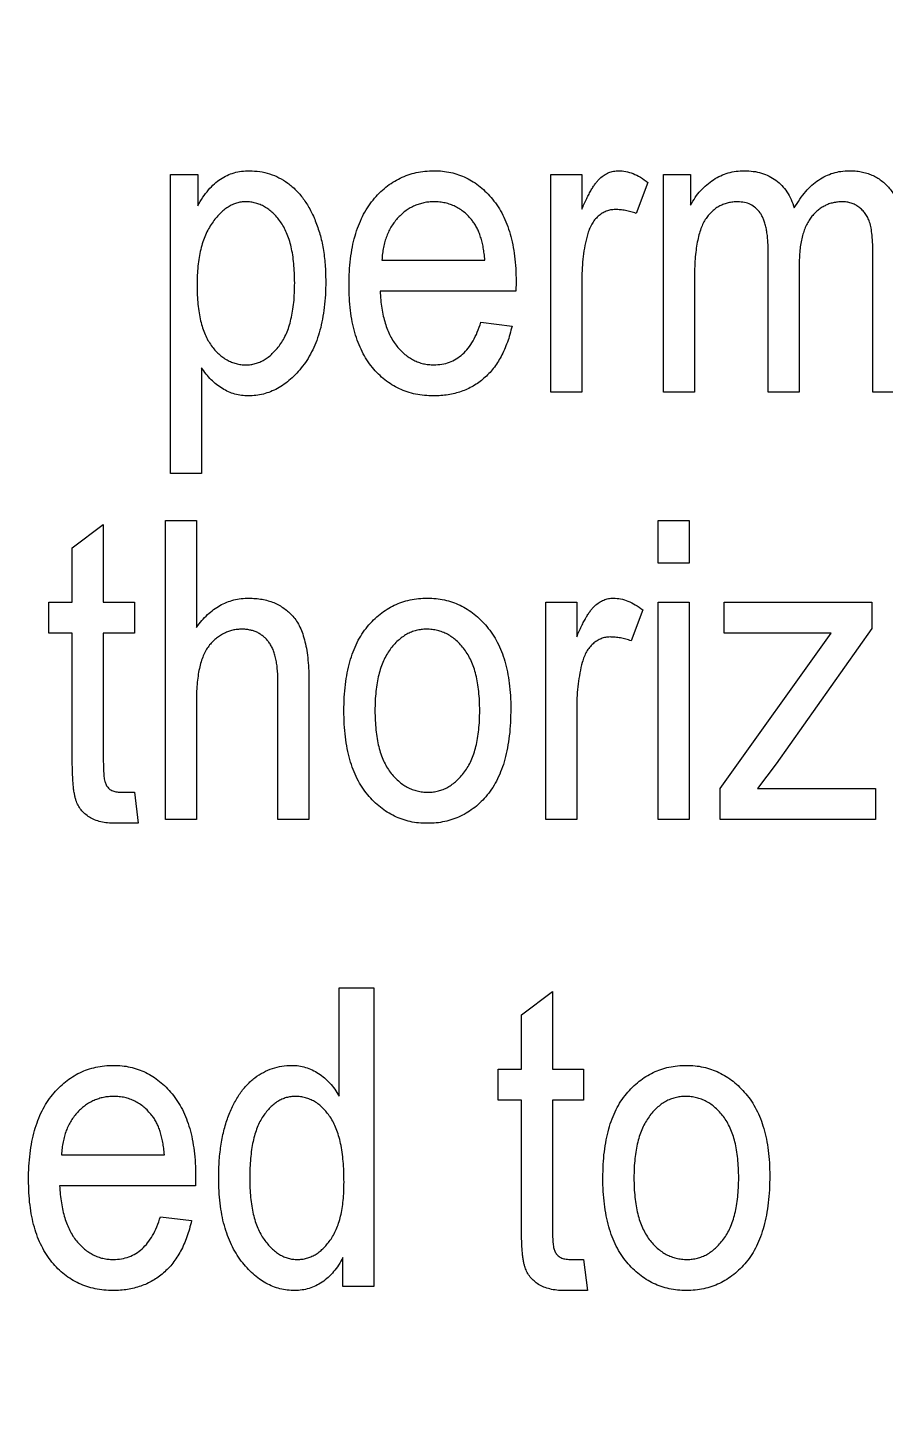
# Model space of a CAD drawing. Header units: millimetres. Extents: x -34 to 34, y -34 to 34.
# Drawn here: x -16.14 to -10.98, y -1.17 to 7.17 of the extents above; entities that cross this region are included whole.
import ezdxf

# ---------------------------------------------------------------- set-up
doc = ezdxf.new("R2010")
doc.units = ezdxf.units.MM

msp = doc.modelspace()

# ---------------------------------------------------------------- linework, layer by layer
at = {"color": 7, "linetype": 'Continuous', "lineweight": 25}
for p, q in [((-15.2825, 4.491), (-15.2825, 6.2888)), ((-15.2825, 6.2888), (-15.1191, 6.2888)), ((-15.1191, 6.2888), (-15.1191, 6.1002)), ((-12.9944, 4.9813), (-12.9944, 6.2888)), ((-12.9944, 6.2888), (-12.8076, 6.2888)), ((-12.8076, 6.2888), (-12.8076, 6.0801)), ((-12.3173, 4.9813), (-12.3173, 6.2888)), ((-12.3173, 6.2888), (-12.1539, 6.2888)), ((-12.1539, 6.2888), (-12.1539, 6.1045)), ((-12.4107, 6.2421), (-12.4807, 6.0553)), ((-14.0104, 5.7751), (-13.3913, 5.7751)), ((-11.6869, 4.9813), (-11.6869, 5.8302)), ((-11.0565, 4.9813), (-11.0565, 5.8043)), ((-11.5001, 5.7405), (-11.5001, 4.9813)), ((-13.2034, 5.646), (-13.2045, 5.5883)), ((-12.8076, 5.6591), (-12.8076, 4.9813)), ((-12.1305, 5.6591), (-12.1305, 4.9813)), ((-13.2045, 5.5883), (-14.0217, 5.5883)), ((-13.4147, 5.4015), (-13.2279, 5.3782)), ((-15.0957, 5.1272), (-15.0957, 4.491)), ((-12.8076, 4.9813), (-12.9944, 4.9813)), ((-12.1305, 4.9813), (-12.3173, 4.9813)), ((-11.5001, 4.9813), (-11.6869, 4.9813)), ((-10.8697, 4.9813), (-11.0565, 4.9813)), ((-15.0957, 4.491), (-15.2825, 4.491)), ((-15.8736, 4.045), (-15.6868, 4.1851)), ((-15.6868, 4.1851), (-15.6868, 3.7181)), ((-15.3133, 2.4106), (-15.3133, 4.2084)), ((-15.3133, 4.2084), (-15.1265, 4.2084)), ((-15.1265, 4.2084), (-15.1265, 3.5656)), ((-12.348, 3.9516), (-12.348, 4.2084)), ((-12.348, 4.2084), (-12.1612, 4.2084)), ((-12.1612, 4.2084), (-12.1612, 3.9516)), ((-15.8736, 3.7181), (-15.8736, 4.045)), ((-12.1612, 3.9516), (-12.348, 3.9516)), ((-16.0137, 3.5313), (-16.0137, 3.7181)), ((-16.0137, 3.7181), (-15.8736, 3.7181)), ((-15.6868, 3.7181), (-15.5001, 3.7181)), ((-15.5001, 3.7181), (-15.5001, 3.5313)), ((-13.0251, 2.4106), (-13.0251, 3.7181)), ((-13.0251, 3.7181), (-12.8383, 3.7181)), ((-12.8383, 3.7181), (-12.8383, 3.5094)), ((-12.348, 2.4106), (-12.348, 3.7181)), ((-12.348, 3.7181), (-12.1612, 3.7181)), ((-12.1612, 3.7181), (-12.1612, 2.4106)), ((-11.9511, 3.5313), (-11.9511, 3.7181)), ((-11.9511, 3.7181), (-11.0639, 3.7181)), ((-11.0639, 3.7181), (-11.0639, 3.5594)), ((-12.4414, 3.6714), (-12.5115, 3.4846)), ((-15.8736, 3.5313), (-16.0137, 3.5313)), ((-15.8736, 2.7845), (-15.8736, 3.5313)), ((-15.5001, 3.5313), (-15.6868, 3.5313)), ((-15.6868, 3.5313), (-15.6868, 2.7572)), ((-11.9745, 2.5974), (-11.3083, 3.5313)), ((-11.3083, 3.5313), (-11.9511, 3.5313)), ((-11.0639, 3.5594), (-11.6392, 2.7459)), ((-14.6362, 2.4106), (-14.6362, 3.2376)), ((-14.4494, 3.2355), (-14.4494, 2.4106)), ((-15.1265, 3.1246), (-15.1265, 2.4106)), ((-12.8383, 3.0884), (-12.8383, 2.4106)), ((-11.6392, 2.7459), (-11.7501, 2.5974)), ((-11.9745, 2.4106), (-11.9745, 2.5974)), ((-11.7501, 2.5974), (-11.0405, 2.5974)), ((-11.0405, 2.5974), (-11.0405, 2.4106)), ((-15.5814, 2.574), (-15.5001, 2.574)), ((-15.5001, 2.574), (-15.4767, 2.3873)), ((-15.4767, 2.3873), (-15.615, 2.3873)), ((-15.1265, 2.4106), (-15.3133, 2.4106)), ((-14.4494, 2.4106), (-14.6362, 2.4106)), ((-12.8383, 2.4106), (-13.0251, 2.4106)), ((-12.1612, 2.4106), (-12.348, 2.4106)), ((-11.0405, 2.4106), (-11.9745, 2.4106)), ((-14.2688, 0.7473), (-14.2688, 1.3985)), ((-14.2688, 1.3985), (-14.0587, 1.3985)), ((-14.0587, 1.3985), (-14.0587, -0.3993)), ((-13.1714, 1.2351), (-12.9847, 1.3752)), ((-12.9847, 1.3752), (-12.9847, 0.9082)), ((-13.1714, 0.9082), (-13.1714, 1.2351)), ((-13.3115, 0.7214), (-13.3115, 0.9082)), ((-13.3115, 0.9082), (-13.1714, 0.9082)), ((-12.9847, 0.9082), (-12.7979, 0.9082)), ((-12.7979, 0.9082), (-12.7979, 0.7214)), ((-13.1714, 0.7214), (-13.3115, 0.7214)), ((-13.1714, -0.0254), (-13.1714, 0.7214)), ((-12.7979, 0.7214), (-12.9847, 0.7214)), ((-12.9847, 0.7214), (-12.9847, -0.0527)), ((-15.9386, 0.3945), (-15.3195, 0.3945)), ((-15.1316, 0.2654), (-15.1327, 0.2078)), ((-15.1327, 0.2078), (-15.9499, 0.2078)), ((-15.3428, 0.021), (-15.1561, -0.0024)), ((-14.2455, -0.3993), (-14.2455, -0.2238)), ((-12.8792, -0.2359), (-12.7979, -0.2359)), ((-12.7979, -0.2359), (-12.7745, -0.4226)), ((-14.0587, -0.3993), (-14.2455, -0.3993)), ((-12.7745, -0.4226), (-12.9128, -0.4226))]:
    msp.add_line(p, q, dxfattribs=at)
at = {"color": 7, "linetype": 'Continuous'}
msp.add_circle((0, 0), 34, dxfattribs=at)
at = {"color": 7, "linetype": 'Continuous', "lineweight": 25}
for points, knots in [([(-15.1191, 6.1002), (-15.1089, 6.1178), (-15.0893, 6.1515), (-15.0557, 6.1963), (-15.0201, 6.2332), (-14.9827, 6.2629), (-14.9427, 6.285), (-14.9002, 6.301), (-14.8547, 6.3101), (-14.8235, 6.3115), (-14.8075, 6.3121)], [0, 0, 0, 0, 0.153442, 0.293513, 0.421223, 0.538768, 0.652023, 0.764571, 0.87963, 1, 1, 1, 1]), ([(-14.8075, 6.3121), (-14.7867, 6.3112), (-14.7455, 6.3094), (-14.6855, 6.295), (-14.6288, 6.2714), (-14.5847, 6.2442), (-14.5513, 6.2182), (-14.5272, 6.1959), (-14.5046, 6.171), (-14.4833, 6.1438), (-14.4633, 6.1141), (-14.4444, 6.0821), (-14.4268, 6.0477), (-14.4052, 5.9977), (-14.382, 5.9301), (-14.3624, 5.8422), (-14.3508, 5.7466), (-14.3493, 5.6803), (-14.3486, 5.646)], [0, 0, 0, 0, 0.069267, 0.136475, 0.203833, 0.272551, 0.307941, 0.34424, 0.381408, 0.419383, 0.458929, 0.500214, 0.542844, 0.587341, 0.680839, 0.779805, 0.886013, 1, 1, 1, 1]), ([(-14.2085, 5.6241), (-14.2081, 5.6512), (-14.2074, 5.704), (-14.2003, 5.7806), (-14.1892, 5.8523), (-14.1737, 5.9191), (-14.1532, 5.9807), (-14.1285, 6.0375), (-14.0992, 6.0894), (-14.0653, 6.1361), (-14.0276, 6.1772), (-13.9877, 6.2132), (-13.9455, 6.244), (-13.9005, 6.2687), (-13.8532, 6.2884), (-13.8035, 6.3022), (-13.7513, 6.3103), (-13.7158, 6.3115), (-13.6978, 6.3121)], [0, 0, 0, 0, 0.0845141, 0.1643975, 0.239575, 0.310424, 0.3775135, 0.4416377, 0.5030546, 0.5629955, 0.6209211, 0.676452, 0.7301819, 0.7834275, 0.8359129, 0.8894099, 0.9438484, 1, 1, 1, 1]), ([(-13.6978, 6.3121), (-13.6805, 6.3117), (-13.6464, 6.3108), (-13.5964, 6.3025), (-13.5487, 6.289), (-13.5031, 6.2703), (-13.4598, 6.2461), (-13.4192, 6.216), (-13.3803, 6.1813), (-13.3439, 6.1411), (-13.3106, 6.0959), (-13.2816, 6.0457), (-13.2578, 5.9904), (-13.2375, 5.9309), (-13.2226, 5.8663), (-13.2111, 5.7971), (-13.2047, 5.7231), (-13.2038, 5.6721), (-13.2034, 5.646)], [0, 0, 0, 0, 0.05571, 0.109694, 0.162658, 0.215196, 0.268175, 0.32202, 0.377796, 0.436048, 0.496318, 0.558287, 0.622502, 0.689912, 0.760814, 0.835862, 0.91572, 1, 1, 1, 1]), ([(-12.8076, 6.0801), (-12.8028, 6.0913), (-12.7937, 6.113), (-12.7789, 6.1434), (-12.7652, 6.1714), (-12.7513, 6.1961), (-12.738, 6.2181), (-12.7247, 6.2369), (-12.7118, 6.2528), (-12.6953, 6.2699), (-12.6739, 6.2867), (-12.6465, 6.3016), (-12.6171, 6.3104), (-12.597, 6.3115), (-12.5869, 6.3121)], [0, 0, 0, 0, 0.1074642, 0.2071278, 0.29815, 0.3815951, 0.4571066, 0.5239784, 0.584878, 0.6371486, 0.7325112, 0.8235648, 0.9106768, 1, 1, 1, 1]), ([(-12.5869, 6.3121), (-12.5723, 6.3113), (-12.5425, 6.3095), (-12.498, 6.2952), (-12.4531, 6.2733), (-12.4252, 6.2528), (-12.4107, 6.2421)], [0, 0, 0, 0, 0.226109, 0.462956, 0.719978, 1, 1, 1, 1]), ([(-12.1539, 6.1045), (-12.1446, 6.1205), (-12.1267, 6.1517), (-12.0934, 6.1931), (-12.0566, 6.2289), (-12.0164, 6.259), (-11.973, 6.2828), (-11.9273, 6.2996), (-11.8796, 6.3104), (-11.8471, 6.3115), (-11.8306, 6.3121)], [0, 0, 0, 0, 0.1365972, 0.2670477, 0.3928523, 0.5167464, 0.6391907, 0.758621, 0.8778224, 1, 1, 1, 1]), ([(-11.8306, 6.3121), (-11.8124, 6.3115), (-11.7773, 6.3102), (-11.7268, 6.2993), (-11.6807, 6.2815), (-11.6394, 6.2559), (-11.6028, 6.2239), (-11.5719, 6.185), (-11.5467, 6.1394), (-11.5352, 6.1058), (-11.5293, 6.0885)], [0, 0, 0, 0, 0.134338, 0.25943, 0.380207, 0.498544, 0.617104, 0.738065, 0.864496, 1, 1, 1, 1]), ([(-11.5293, 6.0885), (-11.5186, 6.1062), (-11.4979, 6.1404), (-11.4624, 6.1863), (-11.4246, 6.2252), (-11.3842, 6.257), (-11.3412, 6.2816), (-11.2961, 6.2996), (-11.2485, 6.3099), (-11.216, 6.3114), (-11.1995, 6.3121)], [0, 0, 0, 0, 0.148308, 0.286062, 0.41412, 0.535686, 0.65307, 0.767214, 0.882142, 1, 1, 1, 1]), ([(-11.1995, 6.3121), (-11.1871, 6.3119), (-11.1627, 6.3115), (-11.1273, 6.3061), (-11.0938, 6.2982), (-11.0622, 6.2871), (-11.0332, 6.2716), (-11.0057, 6.2539), (-10.9804, 6.2325), (-10.9572, 6.2079), (-10.9363, 6.1797), (-10.9183, 6.1476), (-10.9036, 6.1114), (-10.8906, 6.0718), (-10.8814, 6.0279), (-10.8744, 5.9805), (-10.8706, 5.9289), (-10.87, 5.8932), (-10.8697, 5.8747)], [0, 0, 0, 0, 0.059735, 0.117086, 0.171872, 0.225368, 0.277453, 0.329879, 0.382627, 0.436445, 0.492507, 0.550938, 0.613103, 0.680096, 0.751376, 0.828259, 0.911021, 1, 1, 1, 1]), ([(-14.8305, 6.1253), (-14.8397, 6.125), (-14.8581, 6.1245), (-14.8851, 6.1178), (-14.9116, 6.108), (-14.937, 6.0933), (-14.9625, 6.0756), (-14.9864, 6.0528), (-15.0104, 6.0269), (-15.0331, 5.9967), (-15.0543, 5.9628), (-15.073, 5.925), (-15.0886, 5.8836), (-15.1013, 5.8385), (-15.1111, 5.79), (-15.1178, 5.7378), (-15.1224, 5.682), (-15.1229, 5.6435), (-15.1231, 5.6237)], [0, 0, 0, 0, 0.042928, 0.086292, 0.129673, 0.175437, 0.22377, 0.275097, 0.330072, 0.389583, 0.452179, 0.517819, 0.586869, 0.659905, 0.737412, 0.819232, 0.906881, 1, 1, 1, 1]), ([(-14.5354, 5.6379), (-14.5357, 5.658), (-14.5362, 5.6967), (-14.5403, 5.7529), (-14.5466, 5.8051), (-14.5561, 5.8532), (-14.568, 5.8974), (-14.5831, 5.9373), (-14.6003, 5.9736), (-14.6207, 6.0055), (-14.6425, 6.0337), (-14.6658, 6.0582), (-14.6905, 6.0788), (-14.7161, 6.0958), (-14.743, 6.1091), (-14.771, 6.1188), (-14.8004, 6.1243), (-14.8204, 6.125), (-14.8305, 6.1253)], [0, 0, 0, 0, 0.094933, 0.183162, 0.266062, 0.343445, 0.415028, 0.482012, 0.545294, 0.604496, 0.660643, 0.713937, 0.764162, 0.81234, 0.859156, 0.905357, 0.952174, 1, 1, 1, 1]), ([(-13.697, 6.1253), (-13.7074, 6.125), (-13.7278, 6.1245), (-13.7579, 6.1202), (-13.7865, 6.1121), (-13.8144, 6.1023), (-13.8407, 6.0884), (-13.8662, 6.0724), (-13.8902, 6.0528), (-13.9131, 6.0307), (-13.9342, 6.0061), (-13.9526, 5.9791), (-13.9686, 5.9503), (-13.9823, 5.9193), (-13.9931, 5.8862), (-14.0014, 5.8509), (-14.0079, 5.8137), (-14.0096, 5.7881), (-14.0104, 5.7751)], [0, 0, 0, 0, 0.059496, 0.117439, 0.173917, 0.230546, 0.287144, 0.344361, 0.403544, 0.464857, 0.527346, 0.58921, 0.652435, 0.71661, 0.783604, 0.852624, 0.924924, 1, 1, 1, 1]), ([(-13.4665, 6.0115), (-13.4741, 6.0205), (-13.489, 6.0382), (-13.5138, 6.0619), (-13.5408, 6.0812), (-13.5689, 6.0975), (-13.5988, 6.1098), (-13.63, 6.1192), (-13.6631, 6.1242), (-13.6856, 6.125), (-13.697, 6.1253)], [0, 0, 0, 0, 0.132804, 0.260544, 0.383948, 0.505265, 0.625434, 0.746635, 0.871231, 1, 1, 1, 1]), ([(-11.8693, 6.1253), (-11.8792, 6.1251), (-11.8984, 6.1246), (-11.9265, 6.1197), (-11.9528, 6.1117), (-11.9776, 6.1005), (-12.0012, 6.0868), (-12.0227, 6.0689), (-12.0428, 6.0485), (-12.0615, 6.0247), (-12.0781, 5.9966), (-12.0922, 5.9634), (-12.1041, 5.9253), (-12.1138, 5.8819), (-12.1213, 5.8335), (-12.1267, 5.78), (-12.1299, 5.7213), (-12.1303, 5.6804), (-12.1305, 5.6591)], [0, 0, 0, 0, 0.04911, 0.095801, 0.141392, 0.185846, 0.230919, 0.276977, 0.324509, 0.37369, 0.427175, 0.486573, 0.552646, 0.625949, 0.707486, 0.796363, 0.894011, 1, 1, 1, 1]), ([(-11.6869, 5.8302), (-11.687, 5.8432), (-11.6873, 5.8683), (-11.6893, 5.9045), (-11.6935, 5.9376), (-11.6984, 5.9679), (-11.7053, 5.9951), (-11.7135, 6.0193), (-11.7235, 6.0404), (-11.7382, 6.0643), (-11.7605, 6.0888), (-11.7924, 6.1104), (-11.8294, 6.1234), (-11.8557, 6.1247), (-11.8693, 6.1253)], [0, 0, 0, 0, 0.0994477, 0.1916128, 0.2767906, 0.3540922, 0.425988, 0.4909363, 0.5495457, 0.6042141, 0.7048529, 0.7999553, 0.8963474, 1, 1, 1, 1]), ([(-11.2411, 6.1253), (-11.2503, 6.1251), (-11.2686, 6.1245), (-11.2954, 6.12), (-11.3209, 6.1129), (-11.3451, 6.1023), (-11.3679, 6.0893), (-11.3895, 6.0733), (-11.4095, 6.0541), (-11.4286, 6.0325), (-11.4454, 6.0072), (-11.4606, 5.979), (-11.4727, 5.9472), (-11.4825, 5.9121), (-11.4905, 5.874), (-11.4964, 5.8324), (-11.4995, 5.7876), (-11.4999, 5.7565), (-11.5001, 5.7405)], [0, 0, 0, 0, 0.053154, 0.104824, 0.15567, 0.205101, 0.25578, 0.306207, 0.359071, 0.414525, 0.471864, 0.532792, 0.598031, 0.667009, 0.741937, 0.821647, 0.907783, 1, 1, 1, 1]), ([(-11.0565, 5.8043), (-11.0566, 5.826), (-11.0567, 5.8659), (-11.0609, 5.9207), (-11.0664, 5.9655), (-11.0752, 6.0013), (-11.087, 6.0304), (-11.1016, 6.0551), (-11.1198, 6.0762), (-11.1407, 6.0937), (-11.1634, 6.108), (-11.1882, 6.1179), (-11.2141, 6.1245), (-11.232, 6.1251), (-11.2411, 6.1253)], [0, 0, 0, 0, 0.15467, 0.285342, 0.392361, 0.476649, 0.547961, 0.615756, 0.681061, 0.745804, 0.810178, 0.872132, 0.935561, 1, 1, 1, 1]), ([(-13.3913, 5.7751), (-13.3925, 5.7879), (-13.3949, 5.8127), (-13.4005, 5.8486), (-13.4071, 5.8821), (-13.4161, 5.9129), (-13.426, 5.9413), (-13.4379, 5.9671), (-13.4507, 5.9908), (-13.4613, 6.0047), (-13.4665, 6.0115)], [0, 0, 0, 0, 0.153117, 0.296903, 0.433148, 0.55985, 0.680043, 0.79167, 0.898167, 1, 1, 1, 1]), ([(-12.6073, 6.0786), (-12.6165, 6.0782), (-12.6347, 6.0773), (-12.6612, 6.0689), (-12.6868, 6.0566), (-12.7101, 6.0385), (-12.7317, 6.0165), (-12.7494, 5.9899), (-12.7643, 5.9596), (-12.771, 5.9376), (-12.7744, 5.9261)], [0, 0, 0, 0, 0.112848, 0.223771, 0.33901, 0.460958, 0.585978, 0.716454, 0.853137, 1, 1, 1, 1]), ([(-12.4807, 6.0553), (-12.4915, 6.0589), (-12.5126, 6.0659), (-12.5446, 6.0732), (-12.5761, 6.0778), (-12.597, 6.0784), (-12.6073, 6.0786)], [0, 0, 0, 0, 0.263191, 0.515011, 0.759958, 1, 1, 1, 1]), ([(-12.7744, 5.9261), (-12.7796, 5.9049), (-12.7901, 5.8622), (-12.7999, 5.7961), (-12.8063, 5.7283), (-12.8072, 5.6823), (-12.8076, 5.6591)], [0, 0, 0, 0, 0.2427339, 0.4890531, 0.7416066, 1, 1, 1, 1]), ([(-15.1231, 5.6237), (-15.1228, 5.6039), (-15.1223, 5.5655), (-15.1182, 5.51), (-15.1119, 5.4584), (-15.1024, 5.4109), (-15.0905, 5.3674), (-15.0759, 5.3279), (-15.0585, 5.2925), (-15.0383, 5.2611), (-15.0159, 5.234), (-14.9931, 5.2098), (-14.9682, 5.1901), (-14.9427, 5.1735), (-14.9159, 5.1606), (-14.8879, 5.1514), (-14.8588, 5.1457), (-14.8391, 5.145), (-14.8291, 5.1447)], [0, 0, 0, 0, 0.094942, 0.183682, 0.266452, 0.343649, 0.415557, 0.482074, 0.545093, 0.604046, 0.660339, 0.713049, 0.763156, 0.811613, 0.858753, 0.90534, 0.952163, 1, 1, 1, 1]), ([(-14.8291, 5.1447), (-14.8194, 5.145), (-14.8003, 5.1456), (-14.7724, 5.152), (-14.7449, 5.1608), (-14.7188, 5.1747), (-14.6932, 5.1915), (-14.6692, 5.2127), (-14.6458, 5.2373), (-14.6231, 5.2653), (-14.6021, 5.2975), (-14.5845, 5.3343), (-14.569, 5.3749), (-14.5569, 5.4196), (-14.5469, 5.4684), (-14.5402, 5.5213), (-14.5363, 5.5783), (-14.5357, 5.6176), (-14.5354, 5.6379)], [0, 0, 0, 0, 0.045377, 0.089899, 0.134674, 0.181079, 0.228616, 0.278607, 0.331721, 0.388391, 0.448495, 0.512331, 0.580364, 0.652965, 0.730761, 0.814592, 0.904241, 1, 1, 1, 1]), ([(-14.3486, 5.646), (-14.349, 5.6192), (-14.3498, 5.5672), (-14.3564, 5.4915), (-14.3673, 5.4206), (-14.382, 5.3542), (-14.4017, 5.2927), (-14.4259, 5.2359), (-14.4538, 5.1835), (-14.4869, 5.1369), (-14.5219, 5.0948), (-14.5595, 5.0586), (-14.5979, 5.0273), (-14.6384, 5.0021), (-14.6802, 4.9823), (-14.7238, 4.9684), (-14.7688, 4.9596), (-14.7994, 4.9585), (-14.8148, 4.9579)], [0, 0, 0, 0, 0.086891, 0.168925, 0.246428, 0.319699, 0.38937, 0.455882, 0.519657, 0.581758, 0.641156, 0.697276, 0.750919, 0.801641, 0.851801, 0.900744, 0.94976, 1, 1, 1, 1]), ([(-13.6996, 4.9579), (-13.7181, 4.9584), (-13.7545, 4.9592), (-13.8077, 4.9675), (-13.8582, 4.9808), (-13.9058, 5.0002), (-13.9508, 5.0242), (-13.9933, 5.0537), (-14.0326, 5.089), (-14.0692, 5.1292), (-14.1021, 5.1745), (-14.1305, 5.2249), (-14.1551, 5.2798), (-14.1746, 5.3396), (-14.1899, 5.4041), (-14.2007, 5.4732), (-14.2073, 5.5471), (-14.2081, 5.5979), (-14.2085, 5.6241)], [0, 0, 0, 0, 0.058734, 0.115345, 0.170494, 0.224181, 0.278063, 0.332137, 0.387914, 0.445297, 0.504439, 0.565292, 0.628705, 0.694986, 0.764829, 0.838697, 0.916978, 1, 1, 1, 1]), ([(-14.0217, 5.5883), (-14.0206, 5.5705), (-14.0184, 5.536), (-14.0116, 5.486), (-14.0033, 5.4392), (-13.9914, 5.396), (-13.9777, 5.356), (-13.9612, 5.3194), (-13.9424, 5.2859), (-13.9206, 5.2564), (-13.8974, 5.23), (-13.8725, 5.2073), (-13.8464, 5.1882), (-13.8193, 5.1724), (-13.791, 5.1597), (-13.7613, 5.151), (-13.7303, 5.1458), (-13.7092, 5.1451), (-13.6985, 5.1447)], [0, 0, 0, 0, 0.087615, 0.170302, 0.248233, 0.321396, 0.390473, 0.456094, 0.518813, 0.578779, 0.636426, 0.691492, 0.744156, 0.795371, 0.845741, 0.896295, 0.947255, 1, 1, 1, 1]), ([(-13.2279, 5.3782), (-13.2319, 5.3613), (-13.2398, 5.3283), (-13.2553, 5.281), (-13.2726, 5.2366), (-13.2927, 5.1957), (-13.3151, 5.1579), (-13.3395, 5.123), (-13.3666, 5.0915), (-13.3962, 5.0634), (-13.4277, 5.0385), (-13.4611, 5.0168), (-13.4964, 4.9985), (-13.5337, 4.984), (-13.5724, 4.9722), (-13.6132, 4.9637), (-13.6558, 4.9591), (-13.6849, 4.9583), (-13.6996, 4.9579)], [0, 0, 0, 0, 0.075174, 0.14731, 0.216045, 0.281929, 0.345137, 0.40652, 0.466426, 0.525438, 0.583328, 0.640593, 0.698215, 0.755575, 0.814041, 0.873896, 0.936055, 1, 1, 1, 1]), ([(-13.6985, 5.1447), (-13.6821, 5.1454), (-13.6501, 5.1469), (-13.6041, 5.1593), (-13.5621, 5.1797), (-13.524, 5.2084), (-13.4901, 5.2452), (-13.4606, 5.2901), (-13.4345, 5.3426), (-13.4215, 5.3813), (-13.4147, 5.4015)], [0, 0, 0, 0, 0.118665, 0.231916, 0.342835, 0.456337, 0.575618, 0.704131, 0.845043, 1, 1, 1, 1]), ([(-14.8148, 4.9579), (-14.8286, 4.9585), (-14.8558, 4.9597), (-14.8959, 4.968), (-14.9344, 4.982), (-14.9714, 5.0015), (-15.0063, 5.026), (-15.0391, 5.0551), (-15.0693, 5.0889), (-15.0868, 5.1142), (-15.0957, 5.1272)], [0, 0, 0, 0, 0.12075, 0.238234, 0.357259, 0.478839, 0.603625, 0.730474, 0.861837, 1, 1, 1, 1]), ([(-15.1265, 3.5656), (-15.1159, 3.5796), (-15.0954, 3.6067), (-15.061, 3.6428), (-15.0241, 3.6728), (-14.9857, 3.6981), (-14.9449, 3.7175), (-14.9022, 3.7316), (-14.8572, 3.7397), (-14.8265, 3.7409), (-14.8109, 3.7415)], [0, 0, 0, 0, 0.139469, 0.271137, 0.396529, 0.517824, 0.63709, 0.755446, 0.875647, 1, 1, 1, 1]), ([(-14.8109, 3.7415), (-14.7973, 3.7411), (-14.7708, 3.7404), (-14.732, 3.7352), (-14.6955, 3.7268), (-14.661, 3.7153), (-14.6289, 3.6997), (-14.599, 3.6808), (-14.5713, 3.6585), (-14.5454, 3.633), (-14.5225, 3.6025), (-14.5027, 3.5666), (-14.4861, 3.525), (-14.4724, 3.4779), (-14.4619, 3.4251), (-14.455, 3.3668), (-14.45, 3.303), (-14.4496, 3.2586), (-14.4494, 3.2355)], [0, 0, 0, 0, 0.057444, 0.1117202, 0.1642962, 0.2151745, 0.2646744, 0.3144257, 0.3636384, 0.4143616, 0.4670349, 0.5239186, 0.5864313, 0.6553367, 0.7306011, 0.8127119, 0.9026258, 1, 1, 1, 1]), ([(-14.2392, 3.0644), (-14.2388, 3.0915), (-14.238, 3.1441), (-14.2316, 3.2205), (-14.2201, 3.2916), (-14.2053, 3.3578), (-14.185, 3.4188), (-14.1608, 3.4748), (-14.1318, 3.5255), (-14.0985, 3.571), (-14.0616, 3.6109), (-14.0225, 3.646), (-13.9806, 3.6753), (-13.9366, 3.6997), (-13.8902, 3.7183), (-13.8414, 3.7319), (-13.7901, 3.7401), (-13.755, 3.741), (-13.7373, 3.7415)], [0, 0, 0, 0, 0.085788, 0.16646, 0.242011, 0.313466, 0.380716, 0.444949, 0.506099, 0.565248, 0.622677, 0.677703, 0.73126, 0.783927, 0.836201, 0.88929, 0.943789, 1, 1, 1, 1]), ([(-13.7373, 3.7415), (-13.7197, 3.741), (-13.6853, 3.7402), (-13.6347, 3.7318), (-13.5864, 3.7183), (-13.5401, 3.6998), (-13.4965, 3.6752), (-13.4546, 3.6461), (-13.4154, 3.6108), (-13.3784, 3.5709), (-13.3441, 3.5261), (-13.3152, 3.4757), (-13.29, 3.421), (-13.2703, 3.3613), (-13.2546, 3.2972), (-13.2434, 3.2282), (-13.2363, 3.1546), (-13.2356, 3.1039), (-13.2353, 3.0779)], [0, 0, 0, 0, 0.056299, 0.110484, 0.164018, 0.2171, 0.270239, 0.324625, 0.380501, 0.439083, 0.499299, 0.561252, 0.625211, 0.69239, 0.762761, 0.837168, 0.916399, 1, 1, 1, 1]), ([(-12.8383, 3.5094), (-12.8336, 3.5207), (-12.8244, 3.5423), (-12.8096, 3.5728), (-12.796, 3.6007), (-12.782, 3.6255), (-12.7687, 3.6474), (-12.7554, 3.6663), (-12.7425, 3.6822), (-12.7261, 3.6992), (-12.7046, 3.716), (-12.6772, 3.7309), (-12.6478, 3.7398), (-12.6278, 3.7409), (-12.6176, 3.7415)], [0, 0, 0, 0, 0.107464, 0.207128, 0.29815, 0.381595, 0.457107, 0.523978, 0.584878, 0.637149, 0.732511, 0.823565, 0.910677, 1, 1, 1, 1]), ([(-12.6176, 3.7415), (-12.6031, 3.7406), (-12.5732, 3.7388), (-12.5288, 3.7245), (-12.4838, 3.7026), (-12.456, 3.6821), (-12.4414, 3.6714)], [0, 0, 0, 0, 0.226109, 0.462956, 0.719978, 1, 1, 1, 1]), ([(-14.8536, 3.5547), (-14.8629, 3.5544), (-14.8812, 3.5538), (-14.9083, 3.5495), (-14.934, 3.5415), (-14.9591, 3.5315), (-14.9827, 3.5177), (-15.0057, 3.5017), (-15.0271, 3.4821), (-15.0478, 3.4598), (-15.0668, 3.4336), (-15.0825, 3.4026), (-15.0966, 3.3675), (-15.1072, 3.3276), (-15.116, 3.2834), (-15.1218, 3.2345), (-15.1262, 3.1811), (-15.1264, 3.1439), (-15.1265, 3.1246)], [0, 0, 0, 0, 0.04841, 0.096097, 0.142584, 0.189362, 0.236938, 0.285298, 0.335747, 0.38842, 0.444027, 0.504346, 0.570021, 0.641321, 0.719788, 0.805709, 0.898842, 1, 1, 1, 1]), ([(-14.6362, 3.2376), (-14.6362, 3.2513), (-14.6363, 3.2776), (-14.6396, 3.3155), (-14.6435, 3.3506), (-14.6504, 3.3826), (-14.6581, 3.4117), (-14.6678, 3.4379), (-14.6801, 3.4607), (-14.6935, 3.4809), (-14.7087, 3.4984), (-14.7255, 3.5133), (-14.7435, 3.5261), (-14.7627, 3.537), (-14.7835, 3.545), (-14.8057, 3.5502), (-14.8291, 3.5542), (-14.8453, 3.5545), (-14.8536, 3.5547)], [0, 0, 0, 0, 0.09359, 0.180738, 0.261569, 0.335796, 0.405117, 0.468581, 0.527262, 0.582644, 0.634754, 0.686237, 0.736547, 0.786292, 0.837339, 0.889011, 0.943131, 1, 1, 1, 1]), ([(-13.742, 3.5547), (-13.7526, 3.5544), (-13.7735, 3.5538), (-13.8041, 3.5476), (-13.8335, 3.5381), (-13.8619, 3.5248), (-13.889, 3.5076), (-13.9146, 3.4861), (-13.9391, 3.4611), (-13.9626, 3.4327), (-13.9836, 3.4001), (-14.0024, 3.3638), (-14.018, 3.3234), (-14.0307, 3.2792), (-14.0405, 3.2311), (-14.0472, 3.1792), (-14.0517, 3.1234), (-14.0522, 3.0849), (-14.0525, 3.0651)], [0, 0, 0, 0, 0.0492081, 0.0969393, 0.1444395, 0.1924372, 0.2419393, 0.2932723, 0.3471776, 0.4041515, 0.4641378, 0.5270228, 0.5937147, 0.6648418, 0.7403695, 0.8212685, 0.9079297, 1, 1, 1, 1]), ([(-13.4221, 3.0651), (-13.4223, 3.085), (-13.4228, 3.1237), (-13.4274, 3.1795), (-13.4339, 3.2317), (-13.4443, 3.2796), (-13.4568, 3.324), (-13.4731, 3.3641), (-13.4913, 3.4009), (-13.5132, 3.4331), (-13.5369, 3.4616), (-13.562, 3.4865), (-13.5885, 3.5076), (-13.6163, 3.525), (-13.6459, 3.5382), (-13.6767, 3.5476), (-13.7089, 3.5537), (-13.7309, 3.5544), (-13.742, 3.5547)], [0, 0, 0, 0, 0.091482, 0.177065, 0.256957, 0.332205, 0.401911, 0.467978, 0.530577, 0.589659, 0.646279, 0.700302, 0.751512, 0.801343, 0.850264, 0.899299, 0.949177, 1, 1, 1, 1]), ([(-12.6381, 3.508), (-12.6472, 3.5075), (-12.6655, 3.5066), (-12.6919, 3.4982), (-12.7175, 3.4859), (-12.7409, 3.4678), (-12.7624, 3.4459), (-12.7801, 3.4192), (-12.795, 3.389), (-12.8017, 3.3669), (-12.8051, 3.3555)], [0, 0, 0, 0, 0.112848, 0.223771, 0.33901, 0.460958, 0.585978, 0.716454, 0.853137, 1, 1, 1, 1]), ([(-12.5115, 3.4846), (-12.5222, 3.4882), (-12.5433, 3.4952), (-12.5753, 3.5025), (-12.6068, 3.5071), (-12.6277, 3.5077), (-12.6381, 3.508)], [0, 0, 0, 0, 0.263191, 0.515011, 0.759958, 1, 1, 1, 1]), ([(-12.8051, 3.3555), (-12.8103, 3.3343), (-12.8208, 3.2915), (-12.8306, 3.2255), (-12.8371, 3.1576), (-12.8379, 3.1117), (-12.8383, 3.0884)], [0, 0, 0, 0, 0.2427339, 0.4890531, 0.7416066, 1, 1, 1, 1]), ([(-13.7373, 2.3873), (-13.7548, 2.3877), (-13.7895, 2.3886), (-13.8403, 2.3968), (-13.8889, 2.4103), (-13.9351, 2.4295), (-13.9791, 2.4537), (-14.0208, 2.4833), (-14.0601, 2.5184), (-14.097, 2.5586), (-14.1308, 2.6039), (-14.1599, 2.6548), (-14.1844, 2.7109), (-14.2047, 2.7718), (-14.2204, 2.8379), (-14.2309, 2.9089), (-14.2382, 2.9849), (-14.2389, 3.0373), (-14.2392, 3.0644)], [0, 0, 0, 0, 0.055517, 0.109709, 0.162498, 0.214987, 0.267724, 0.321039, 0.376682, 0.434188, 0.493645, 0.555402, 0.619368, 0.687195, 0.758459, 0.834052, 0.914482, 1, 1, 1, 1]), ([(-14.0525, 3.0651), (-14.0522, 3.045), (-14.0517, 3.0061), (-14.0471, 2.9499), (-14.0406, 2.8975), (-14.0302, 2.8493), (-14.0177, 2.8048), (-14.0017, 2.7644), (-13.983, 2.7277), (-13.9615, 2.6953), (-13.9377, 2.6667), (-13.9124, 2.6422), (-13.886, 2.6211), (-13.8582, 2.6038), (-13.8287, 2.5906), (-13.7978, 2.5811), (-13.7656, 2.575), (-13.7436, 2.5744), (-13.7325, 2.574)], [0, 0, 0, 0, 0.091829, 0.17777, 0.25803, 0.333106, 0.403186, 0.469619, 0.531579, 0.590989, 0.647479, 0.700989, 0.752082, 0.801798, 0.850607, 0.89953, 0.949294, 1, 1, 1, 1]), ([(-13.2353, 3.0779), (-13.2357, 3.0496), (-13.2365, 2.995), (-13.2429, 2.9159), (-13.2543, 2.8425), (-13.2692, 2.7743), (-13.2895, 2.7121), (-13.3133, 2.655), (-13.3423, 2.6036), (-13.3756, 2.5579), (-13.4122, 2.5177), (-13.4513, 2.4827), (-13.4932, 2.4534), (-13.5372, 2.429), (-13.5839, 2.4105), (-13.6328, 2.3968), (-13.6842, 2.3886), (-13.7194, 2.3877), (-13.7373, 2.3873)], [0, 0, 0, 0, 0.088003, 0.170193, 0.247313, 0.319619, 0.387372, 0.451254, 0.51221, 0.57084, 0.627211, 0.68147, 0.73428, 0.786212, 0.838108, 0.890456, 0.944195, 1, 1, 1, 1]), ([(-13.7325, 2.574), (-13.722, 2.5744), (-13.7013, 2.575), (-13.6709, 2.5811), (-13.6415, 2.5907), (-13.6135, 2.6042), (-13.5866, 2.6217), (-13.5605, 2.6424), (-13.5361, 2.6676), (-13.5128, 2.6964), (-13.4911, 2.7289), (-13.4725, 2.7657), (-13.4569, 2.8063), (-13.4443, 2.8507), (-13.4338, 2.8987), (-13.4274, 2.9509), (-13.4228, 3.0068), (-13.4223, 3.0453), (-13.4221, 3.0651)], [0, 0, 0, 0, 0.048586, 0.09626, 0.143167, 0.191349, 0.240317, 0.291669, 0.34551, 0.402853, 0.463077, 0.526389, 0.593526, 0.664568, 0.740121, 0.821482, 0.90804, 1, 1, 1, 1]), ([(-15.615, 2.3873), (-15.6303, 2.3875), (-15.6597, 2.3881), (-15.7012, 2.3959), (-15.7386, 2.4065), (-15.7708, 2.4233), (-15.798, 2.444), (-15.8212, 2.4679), (-15.8391, 2.4958), (-15.8508, 2.5218), (-15.8574, 2.546), (-15.8615, 2.5684), (-15.8658, 2.5946), (-15.8683, 2.625), (-15.8711, 2.6591), (-15.8722, 2.6973), (-15.8735, 2.7395), (-15.8736, 2.7691), (-15.8736, 2.7845)], [0, 0, 0, 0, 0.082978, 0.158466, 0.227964, 0.292396, 0.353441, 0.412531, 0.471462, 0.531841, 0.565997, 0.606892, 0.654804, 0.709656, 0.771661, 0.840124, 0.916455, 1, 1, 1, 1]), ([(-15.6868, 2.7572), (-15.6867, 2.7409), (-15.6863, 2.7114), (-15.6835, 2.6721), (-15.6795, 2.6417), (-15.6731, 2.6257), (-15.6704, 2.6189)], [0, 0, 0, 0, 0.349051, 0.631075, 0.845143, 1, 1, 1, 1]), ([(-15.6704, 2.6189), (-15.666, 2.612), (-15.6572, 2.5982), (-15.636, 2.584), (-15.6103, 2.5755), (-15.5915, 2.5745), (-15.5814, 2.574)], [0, 0, 0, 0, 0.23382, 0.463567, 0.713334, 1, 1, 1, 1]), ([(-16.1367, 0.2435), (-16.1363, 0.2706), (-16.1356, 0.3234), (-16.1285, 0.4001), (-16.1174, 0.4718), (-16.1019, 0.5385), (-16.0813, 0.6001), (-16.0567, 0.6569), (-16.0273, 0.7089), (-15.9935, 0.7555), (-15.9558, 0.7966), (-15.9159, 0.8327), (-15.8736, 0.8635), (-15.8287, 0.8881), (-15.7814, 0.9079), (-15.7317, 0.9217), (-15.6795, 0.9298), (-15.644, 0.931), (-15.6259, 0.9316)], [0, 0, 0, 0, 0.084514, 0.164397, 0.239575, 0.310424, 0.377514, 0.441638, 0.503055, 0.562996, 0.620921, 0.676452, 0.730182, 0.783428, 0.835913, 0.88941, 0.943848, 1, 1, 1, 1]), ([(-15.6259, 0.9316), (-15.6086, 0.9311), (-15.5746, 0.9302), (-15.5246, 0.922), (-15.4769, 0.9084), (-15.4313, 0.8897), (-15.388, 0.8655), (-15.3473, 0.8355), (-15.3084, 0.8007), (-15.272, 0.7606), (-15.2388, 0.7154), (-15.2098, 0.6651), (-15.1859, 0.6099), (-15.1657, 0.5503), (-15.1507, 0.4857), (-15.1392, 0.4165), (-15.1328, 0.3425), (-15.132, 0.2916), (-15.1316, 0.2654)], [0, 0, 0, 0, 0.05571, 0.109694, 0.162658, 0.215196, 0.268175, 0.32202, 0.377796, 0.436048, 0.496318, 0.558287, 0.622502, 0.689912, 0.760814, 0.835862, 0.91572, 1, 1, 1, 1]), ([(-14.9926, 0.2545), (-14.9923, 0.2725), (-14.9918, 0.3079), (-14.9895, 0.36), (-14.9846, 0.41), (-14.9781, 0.4578), (-14.9697, 0.5036), (-14.9596, 0.5473), (-14.9476, 0.589), (-14.9336, 0.6284), (-14.9184, 0.6656), (-14.9016, 0.7005), (-14.8833, 0.7327), (-14.8646, 0.7629), (-14.8439, 0.7901), (-14.822, 0.8148), (-14.7992, 0.8376), (-14.7671, 0.8636), (-14.7246, 0.8907), (-14.6701, 0.9144), (-14.6126, 0.9288), (-14.5733, 0.9306), (-14.5534, 0.9316)], [0, 0, 0, 0, 0.0600046, 0.1180396, 0.1738225, 0.2274227, 0.2789425, 0.3288915, 0.376999, 0.423408, 0.468122, 0.5109074, 0.5522872, 0.5916462, 0.6292633, 0.6660233, 0.701853, 0.73642, 0.8036659, 0.8690272, 0.9337176, 1, 1, 1, 1]), ([(-14.5534, 0.9316), (-14.5391, 0.931), (-14.5107, 0.93), (-14.4691, 0.9205), (-14.4293, 0.9049), (-14.3913, 0.8836), (-14.3556, 0.857), (-14.3228, 0.8253), (-14.2934, 0.7886), (-14.2771, 0.7613), (-14.2688, 0.7473)], [0, 0, 0, 0, 0.120225, 0.238871, 0.357668, 0.479745, 0.605022, 0.7319, 0.863186, 1, 1, 1, 1]), ([(-12.6811, 0.2545), (-12.6807, 0.2816), (-12.6799, 0.3342), (-12.6735, 0.4106), (-12.662, 0.4817), (-12.6472, 0.5479), (-12.6269, 0.6089), (-12.6027, 0.6649), (-12.5737, 0.7156), (-12.5404, 0.7611), (-12.5035, 0.801), (-12.4643, 0.8361), (-12.4224, 0.8654), (-12.3785, 0.8898), (-12.332, 0.9084), (-12.2833, 0.922), (-12.232, 0.9302), (-12.1969, 0.9311), (-12.1791, 0.9316)], [0, 0, 0, 0, 0.085788, 0.16646, 0.242011, 0.313466, 0.380716, 0.444949, 0.506099, 0.565248, 0.622677, 0.677703, 0.73126, 0.783927, 0.836201, 0.88929, 0.943789, 1, 1, 1, 1]), ([(-12.1791, 0.9316), (-12.1616, 0.9311), (-12.1272, 0.9303), (-12.0766, 0.9219), (-12.0283, 0.9084), (-11.982, 0.8899), (-11.9383, 0.8653), (-11.8965, 0.8362), (-11.8573, 0.8009), (-11.8203, 0.761), (-11.786, 0.7162), (-11.7571, 0.6658), (-11.7319, 0.6111), (-11.7122, 0.5514), (-11.6964, 0.4873), (-11.6853, 0.4183), (-11.6782, 0.3447), (-11.6775, 0.294), (-11.6771, 0.268)], [0, 0, 0, 0, 0.056299, 0.110484, 0.164018, 0.2171, 0.270239, 0.324625, 0.380501, 0.439083, 0.499299, 0.561252, 0.625211, 0.69239, 0.762761, 0.837168, 0.916399, 1, 1, 1, 1]), ([(-15.6252, 0.7448), (-15.6356, 0.7445), (-15.656, 0.7439), (-15.686, 0.7396), (-15.7147, 0.7316), (-15.7426, 0.7217), (-15.7689, 0.7078), (-15.7944, 0.6918), (-15.8184, 0.6723), (-15.8413, 0.6501), (-15.8624, 0.6256), (-15.8807, 0.5985), (-15.8968, 0.5697), (-15.9105, 0.5388), (-15.9213, 0.5056), (-15.9296, 0.4703), (-15.936, 0.4332), (-15.9377, 0.4076), (-15.9386, 0.3945)], [0, 0, 0, 0, 0.059496, 0.117439, 0.173917, 0.230546, 0.287144, 0.344361, 0.403544, 0.464857, 0.527346, 0.58921, 0.652435, 0.71661, 0.783604, 0.852624, 0.924924, 1, 1, 1, 1]), ([(-15.3946, 0.6309), (-15.4023, 0.64), (-15.4172, 0.6577), (-15.442, 0.6813), (-15.469, 0.7006), (-15.4971, 0.7169), (-15.527, 0.7292), (-15.5582, 0.7387), (-15.5912, 0.7436), (-15.6138, 0.7444), (-15.6252, 0.7448)], [0, 0, 0, 0, 0.132804, 0.260544, 0.383948, 0.505265, 0.625434, 0.746635, 0.871231, 1, 1, 1, 1]), ([(-14.5318, 0.7448), (-14.5411, 0.7444), (-14.5594, 0.7437), (-14.5864, 0.7382), (-14.6121, 0.7284), (-14.637, 0.7156), (-14.6606, 0.6984), (-14.6839, 0.6781), (-14.7051, 0.6532), (-14.7262, 0.6256), (-14.7453, 0.5936), (-14.7615, 0.5573), (-14.7754, 0.5169), (-14.7865, 0.4724), (-14.7953, 0.4236), (-14.8012, 0.3706), (-14.8055, 0.3134), (-14.8057, 0.2738), (-14.8058, 0.2534)], [0, 0, 0, 0, 0.044591, 0.088223, 0.13194, 0.176196, 0.222816, 0.272165, 0.324432, 0.38005, 0.43939, 0.503057, 0.571192, 0.644888, 0.724012, 0.809485, 0.901627, 1, 1, 1, 1]), ([(-14.2385, 0.2293), (-14.2389, 0.2509), (-14.2395, 0.2927), (-14.2429, 0.3531), (-14.2495, 0.409), (-14.2585, 0.4604), (-14.2699, 0.5074), (-14.2847, 0.5495), (-14.3012, 0.5875), (-14.321, 0.6208), (-14.3428, 0.6497), (-14.3654, 0.6753), (-14.3897, 0.6968), (-14.4156, 0.7141), (-14.4426, 0.728), (-14.4711, 0.7377), (-14.5011, 0.7439), (-14.5215, 0.7445), (-14.5318, 0.7448)], [0, 0, 0, 0, 0.098369, 0.189698, 0.274813, 0.35393, 0.426826, 0.494097, 0.556421, 0.614884, 0.66936, 0.720612, 0.769936, 0.816519, 0.861736, 0.90734, 0.952957, 1, 1, 1, 1]), ([(-12.1839, 0.7448), (-12.1945, 0.7445), (-12.2154, 0.7439), (-12.246, 0.7377), (-12.2754, 0.7282), (-12.3038, 0.7149), (-12.3309, 0.6977), (-12.3565, 0.6762), (-12.381, 0.6512), (-12.4045, 0.6228), (-12.4255, 0.5902), (-12.4443, 0.5539), (-12.4599, 0.5135), (-12.4725, 0.4693), (-12.4824, 0.4212), (-12.489, 0.3693), (-12.4936, 0.3135), (-12.4941, 0.275), (-12.4943, 0.2552)], [0, 0, 0, 0, 0.049208, 0.096939, 0.14444, 0.192437, 0.241939, 0.293272, 0.347178, 0.404151, 0.464138, 0.527023, 0.593715, 0.664842, 0.74037, 0.821268, 0.90793, 1, 1, 1, 1]), ([(-11.8639, 0.2552), (-11.8642, 0.2751), (-11.8647, 0.3138), (-11.8693, 0.3696), (-11.8758, 0.4218), (-11.8861, 0.4697), (-11.8987, 0.5141), (-11.9149, 0.5542), (-11.9332, 0.591), (-11.955, 0.6232), (-11.9788, 0.6517), (-12.0039, 0.6766), (-12.0304, 0.6977), (-12.0582, 0.7151), (-12.0877, 0.7282), (-12.1186, 0.7377), (-12.1508, 0.7438), (-12.1728, 0.7445), (-12.1839, 0.7448)], [0, 0, 0, 0, 0.091482, 0.177065, 0.256957, 0.332205, 0.401911, 0.467978, 0.530577, 0.589659, 0.646279, 0.700302, 0.751512, 0.801343, 0.850264, 0.899299, 0.949177, 1, 1, 1, 1]), ([(-15.3195, 0.3945), (-15.3207, 0.4073), (-15.323, 0.4321), (-15.3286, 0.468), (-15.3352, 0.5015), (-15.3442, 0.5324), (-15.3542, 0.5608), (-15.3661, 0.5865), (-15.3789, 0.6102), (-15.3895, 0.6241), (-15.3946, 0.6309)], [0, 0, 0, 0, 0.153117, 0.296903, 0.433148, 0.55985, 0.680043, 0.79167, 0.898167, 1, 1, 1, 1]), ([(-14.5344, -0.4226), (-14.5496, -0.422), (-14.5798, -0.4208), (-14.6244, -0.4127), (-14.6675, -0.3987), (-14.7087, -0.3787), (-14.7485, -0.3537), (-14.7867, -0.3231), (-14.8231, -0.2868), (-14.8577, -0.2453), (-14.8894, -0.1987), (-14.9173, -0.1473), (-14.9404, -0.0912), (-14.9599, -0.0308), (-14.9747, 0.0341), (-14.9852, 0.1035), (-14.9914, 0.1775), (-14.9922, 0.2283), (-14.9926, 0.2545)], [0, 0, 0, 0, 0.050279, 0.099647, 0.149027, 0.1993, 0.250531, 0.303943, 0.360428, 0.419996, 0.482122, 0.546067, 0.61264, 0.682206, 0.755138, 0.83229, 0.913662, 1, 1, 1, 1]), ([(-14.8058, 0.2534), (-14.8055, 0.2333), (-14.805, 0.1944), (-14.8009, 0.1383), (-14.7946, 0.0861), (-14.7851, 0.038), (-14.7732, -0.0064), (-14.7582, -0.0467), (-14.7408, -0.083), (-14.7207, -0.1152), (-14.6987, -0.1434), (-14.6757, -0.168), (-14.6517, -0.1888), (-14.6268, -0.2058), (-14.6014, -0.2198), (-14.5743, -0.2286), (-14.5469, -0.235), (-14.5281, -0.2356), (-14.5187, -0.2359)], [0, 0, 0, 0, 0.095848, 0.185509, 0.268632, 0.346761, 0.419596, 0.487769, 0.551663, 0.611927, 0.668616, 0.722024, 0.772668, 0.819864, 0.865845, 0.910655, 0.95519, 1, 1, 1, 1]), ([(-12.1791, -0.4226), (-12.1967, -0.4222), (-12.2313, -0.4213), (-12.2822, -0.4131), (-12.3308, -0.3996), (-12.377, -0.3804), (-12.4209, -0.3562), (-12.4627, -0.3266), (-12.5019, -0.2915), (-12.5389, -0.2513), (-12.5727, -0.206), (-12.6018, -0.1551), (-12.6262, -0.099), (-12.6466, -0.0381), (-12.6623, 0.028), (-12.6728, 0.099), (-12.6801, 0.175), (-12.6808, 0.2274), (-12.6811, 0.2545)], [0, 0, 0, 0, 0.0555166, 0.1097085, 0.1624978, 0.2149871, 0.2677243, 0.3210391, 0.3766823, 0.4341879, 0.4936446, 0.5554023, 0.619368, 0.6871951, 0.7584593, 0.8340522, 0.9144817, 1, 1, 1, 1]), ([(-12.4943, 0.2552), (-12.4941, 0.2351), (-12.4936, 0.1962), (-12.489, 0.14), (-12.4825, 0.0876), (-12.4721, 0.0394), (-12.4596, -0.0052), (-12.4435, -0.0455), (-12.4249, -0.0822), (-12.4033, -0.1146), (-12.3796, -0.1432), (-12.3543, -0.1677), (-12.3279, -0.1888), (-12.3001, -0.2061), (-12.2705, -0.2193), (-12.2397, -0.2288), (-12.2075, -0.2349), (-12.1855, -0.2355), (-12.1744, -0.2359)], [0, 0, 0, 0, 0.091829, 0.17777, 0.25803, 0.333106, 0.403186, 0.469619, 0.531579, 0.590989, 0.647479, 0.700989, 0.752082, 0.801798, 0.850607, 0.89953, 0.949294, 1, 1, 1, 1]), ([(-11.6771, 0.268), (-11.6776, 0.2397), (-11.6783, 0.1851), (-11.6848, 0.106), (-11.6962, 0.0326), (-11.7111, -0.0356), (-11.7314, -0.0978), (-11.7552, -0.1549), (-11.7842, -0.2063), (-11.8175, -0.252), (-11.854, -0.2922), (-11.8932, -0.3272), (-11.9351, -0.3565), (-11.9791, -0.3809), (-12.0258, -0.3995), (-12.0746, -0.4131), (-12.1261, -0.4213), (-12.1612, -0.4222), (-12.1791, -0.4226)], [0, 0, 0, 0, 0.088003, 0.170193, 0.247313, 0.319619, 0.387372, 0.451254, 0.51221, 0.57084, 0.627211, 0.68147, 0.73428, 0.786212, 0.838108, 0.890456, 0.944195, 1, 1, 1, 1]), ([(-12.1744, -0.2359), (-12.1639, -0.2355), (-12.1431, -0.2349), (-12.1127, -0.2288), (-12.0834, -0.2193), (-12.0553, -0.2057), (-12.0285, -0.1882), (-12.0024, -0.1675), (-11.9779, -0.1423), (-11.9547, -0.1135), (-11.9329, -0.081), (-11.9144, -0.0442), (-11.8988, -0.0036), (-11.8862, 0.0408), (-11.8757, 0.0888), (-11.8693, 0.141), (-11.8647, 0.1969), (-11.8642, 0.2354), (-11.8639, 0.2552)], [0, 0, 0, 0, 0.048586, 0.09626, 0.143167, 0.191349, 0.240317, 0.291669, 0.34551, 0.402853, 0.463077, 0.526389, 0.593526, 0.664568, 0.740121, 0.821482, 0.90804, 1, 1, 1, 1]), ([(-15.6278, -0.4226), (-15.6463, -0.4222), (-15.6826, -0.4213), (-15.7358, -0.413), (-15.7864, -0.3998), (-15.8339, -0.3804), (-15.879, -0.3563), (-15.9214, -0.3268), (-15.9607, -0.2916), (-15.9974, -0.2514), (-16.0303, -0.2061), (-16.0587, -0.1556), (-16.0833, -0.1008), (-16.1028, -0.0409), (-16.1181, 0.0235), (-16.1289, 0.0927), (-16.1355, 0.1665), (-16.1363, 0.2174), (-16.1367, 0.2435)], [0, 0, 0, 0, 0.058734, 0.115345, 0.170494, 0.224181, 0.278063, 0.332137, 0.387914, 0.445297, 0.504439, 0.565292, 0.628705, 0.694986, 0.764829, 0.838697, 0.916978, 1, 1, 1, 1]), ([(-15.9499, 0.2078), (-15.9488, 0.19), (-15.9466, 0.1554), (-15.9398, 0.1054), (-15.9315, 0.0586), (-15.9195, 0.0154), (-15.9059, -0.0246), (-15.8894, -0.0612), (-15.8706, -0.0946), (-15.8488, -0.1242), (-15.8256, -0.1505), (-15.8007, -0.1733), (-15.7746, -0.1924), (-15.7475, -0.2082), (-15.7192, -0.2208), (-15.6895, -0.2295), (-15.6585, -0.2348), (-15.6374, -0.2355), (-15.6267, -0.2359)], [0, 0, 0, 0, 0.087615, 0.170302, 0.248233, 0.321396, 0.390473, 0.456094, 0.518813, 0.578779, 0.636426, 0.691492, 0.744156, 0.795371, 0.845741, 0.896295, 0.947255, 1, 1, 1, 1]), ([(-14.5187, -0.2359), (-14.5094, -0.2355), (-14.491, -0.2348), (-14.4637, -0.2291), (-14.4375, -0.22), (-14.4121, -0.2074), (-14.3882, -0.1907), (-14.3645, -0.171), (-14.3425, -0.147), (-14.3213, -0.1199), (-14.3013, -0.0894), (-14.2849, -0.0544), (-14.27, -0.0163), (-14.2586, 0.0258), (-14.2495, 0.0715), (-14.243, 0.1209), (-14.2395, 0.1739), (-14.2389, 0.2104), (-14.2385, 0.2293)], [0, 0, 0, 0, 0.046133, 0.091867, 0.138032, 0.184082, 0.232466, 0.283186, 0.337179, 0.394129, 0.454614, 0.518547, 0.586039, 0.658342, 0.735554, 0.818048, 0.906084, 1, 1, 1, 1]), ([(-15.6267, -0.2359), (-15.6103, -0.2351), (-15.5783, -0.2337), (-15.5323, -0.2213), (-15.4902, -0.2008), (-15.4522, -0.1722), (-15.4183, -0.1354), (-15.3888, -0.0905), (-15.3627, -0.038), (-15.3497, 0.0007), (-15.3428, 0.021)], [0, 0, 0, 0, 0.118665, 0.231916, 0.342835, 0.456337, 0.575618, 0.704131, 0.845043, 1, 1, 1, 1]), ([(-15.1561, -0.0024), (-15.1601, -0.0192), (-15.168, -0.0522), (-15.1835, -0.0996), (-15.2008, -0.144), (-15.2209, -0.1849), (-15.2433, -0.2227), (-15.2677, -0.2575), (-15.2948, -0.2891), (-15.3244, -0.3171), (-15.3559, -0.3421), (-15.3893, -0.3638), (-15.4246, -0.382), (-15.4618, -0.3966), (-15.5006, -0.4084), (-15.5414, -0.4168), (-15.584, -0.4214), (-15.613, -0.4222), (-15.6278, -0.4226)], [0, 0, 0, 0, 0.075174, 0.14731, 0.216045, 0.281929, 0.345137, 0.40652, 0.466426, 0.525438, 0.583328, 0.640593, 0.698215, 0.755575, 0.814041, 0.873896, 0.936055, 1, 1, 1, 1]), ([(-12.9128, -0.4226), (-12.9282, -0.4224), (-12.9575, -0.4218), (-12.999, -0.414), (-13.0364, -0.4034), (-13.0686, -0.3866), (-13.0958, -0.3659), (-13.119, -0.342), (-13.1369, -0.3141), (-13.1486, -0.2881), (-13.1552, -0.2639), (-13.1594, -0.2415), (-13.1636, -0.2153), (-13.1661, -0.1849), (-13.1689, -0.1508), (-13.17, -0.1126), (-13.1713, -0.0704), (-13.1714, -0.0408), (-13.1714, -0.0254)], [0, 0, 0, 0, 0.082978, 0.1584659, 0.2279638, 0.2923957, 0.3534411, 0.4125306, 0.4714625, 0.5318415, 0.565997, 0.6068925, 0.6548044, 0.7096557, 0.7716611, 0.840124, 0.9164555, 1, 1, 1, 1]), ([(-12.9847, -0.0527), (-12.9845, -0.069), (-12.9841, -0.0985), (-12.9813, -0.1378), (-12.9773, -0.1682), (-12.9709, -0.1842), (-12.9682, -0.191)], [0, 0, 0, 0, 0.349051, 0.631075, 0.845143, 1, 1, 1, 1]), ([(-14.2455, -0.2238), (-14.2537, -0.2393), (-14.2697, -0.2693), (-14.2998, -0.3092), (-14.3326, -0.3441), (-14.3692, -0.3725), (-14.4079, -0.395), (-14.4487, -0.4108), (-14.491, -0.4207), (-14.5199, -0.422), (-14.5344, -0.4226)], [0, 0, 0, 0, 0.141749, 0.275653, 0.403974, 0.529025, 0.649615, 0.766072, 0.882327, 1, 1, 1, 1]), ([(-12.9682, -0.191), (-12.9638, -0.1979), (-12.955, -0.2117), (-12.9338, -0.2259), (-12.9081, -0.2344), (-12.8893, -0.2354), (-12.8792, -0.2359)], [0, 0, 0, 0, 0.23382, 0.463567, 0.713334, 1, 1, 1, 1])]:
    msp.add_open_spline(points, degree=3, knots=knots, dxfattribs=at)

doc.saveas('drawing.dxf')
